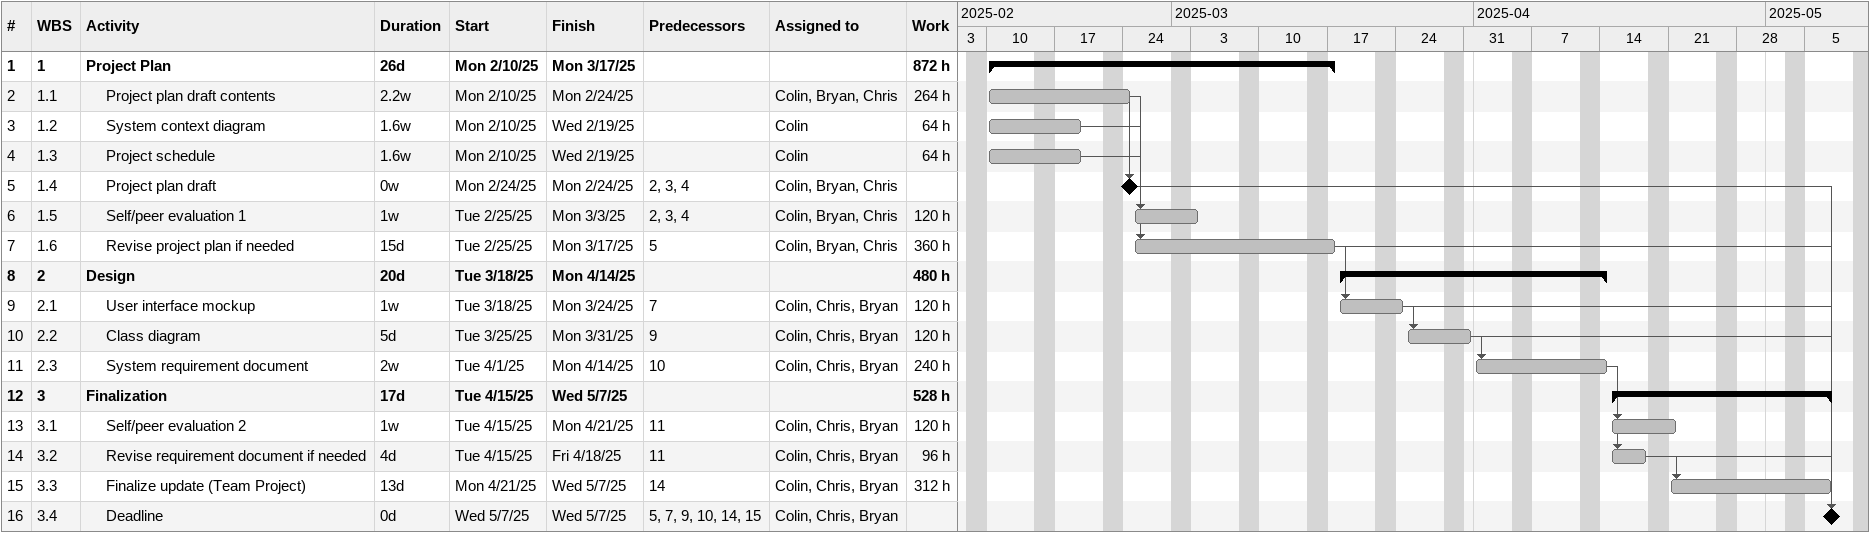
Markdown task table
| ID | WBS | Task | Duration | Start | Finish | Predecessors | Resources | Work (h) |
|---|---|---|---|---|---|---|---|---|
| 1 | 1 | **Project Plan** | 26d | 2025-02-10 | 2025-03-17 |  |  | 872 |
| 2 | 1.1 | Project plan draft contents | 2.2w | 2025-02-10 | 2025-02-24 |  | Colin, Bryan, Chris | 264 |
| 3 | 1.2 | System context diagram | 1.6w | 2025-02-10 | 2025-02-19 |  | Colin | 64 |
| 4 | 1.3 | Project schedule | 1.6w | 2025-02-10 | 2025-02-19 |  | Colin | 64 |
| 5 | 1.4 | Project plan draft | 0w | 2025-02-24 | 2025-02-24 | 2, 3, 4 | Colin, Bryan, Chris |  |
| 6 | 1.5 | Self/peer evaluation 1 | 1w | 2025-02-25 | 2025-03-03 | 2, 3, 4 | Colin, Bryan, Chris | 120 |
| 7 | 1.6 | Revise project plan if needed | 15d | 2025-02-25 | 2025-03-17 | 5 | Colin, Bryan, Chris | 360 |
| 8 | 2 | **Design** | 20d | 2025-03-18 | 2025-04-14 |  |  | 480 |
| 9 | 2.1 | User interface mockup | 1w | 2025-03-18 | 2025-03-24 | 7 | Colin, Chris, Bryan | 120 |
| 10 | 2.2 | Class diagram | 5d | 2025-03-25 | 2025-03-31 | 9 | Colin, Chris, Bryan | 120 |
| 11 | 2.3 | System requirement document | 2w | 2025-04-01 | 2025-04-14 | 10 | Colin, Chris, Bryan | 240 |
| 12 | 3 | **Finalization** | 17d | 2025-04-15 | 2025-05-07 |  |  | 528 |
| 13 | 3.1 | Self/peer evaluation 2 | 1w | 2025-04-15 | 2025-04-21 | 11 | Colin, Chris, Bryan | 120 |
| 14 | 3.2 | Revise requirement document if needed | 4d | 2025-04-15 | 2025-04-18 | 11 | Colin, Chris, Bryan | 96 |
| 15 | 3.3 | Finalize update (Team Project) | 13d | 2025-04-21 | 2025-05-07 | 14 | Colin, Chris, Bryan | 312 |
| 16 | 3.4 | Deadline | 0d | 2025-05-07 | 2025-05-07 | 5, 7, 9, 10, 14, 15 | Colin, Chris, Bryan |  |
